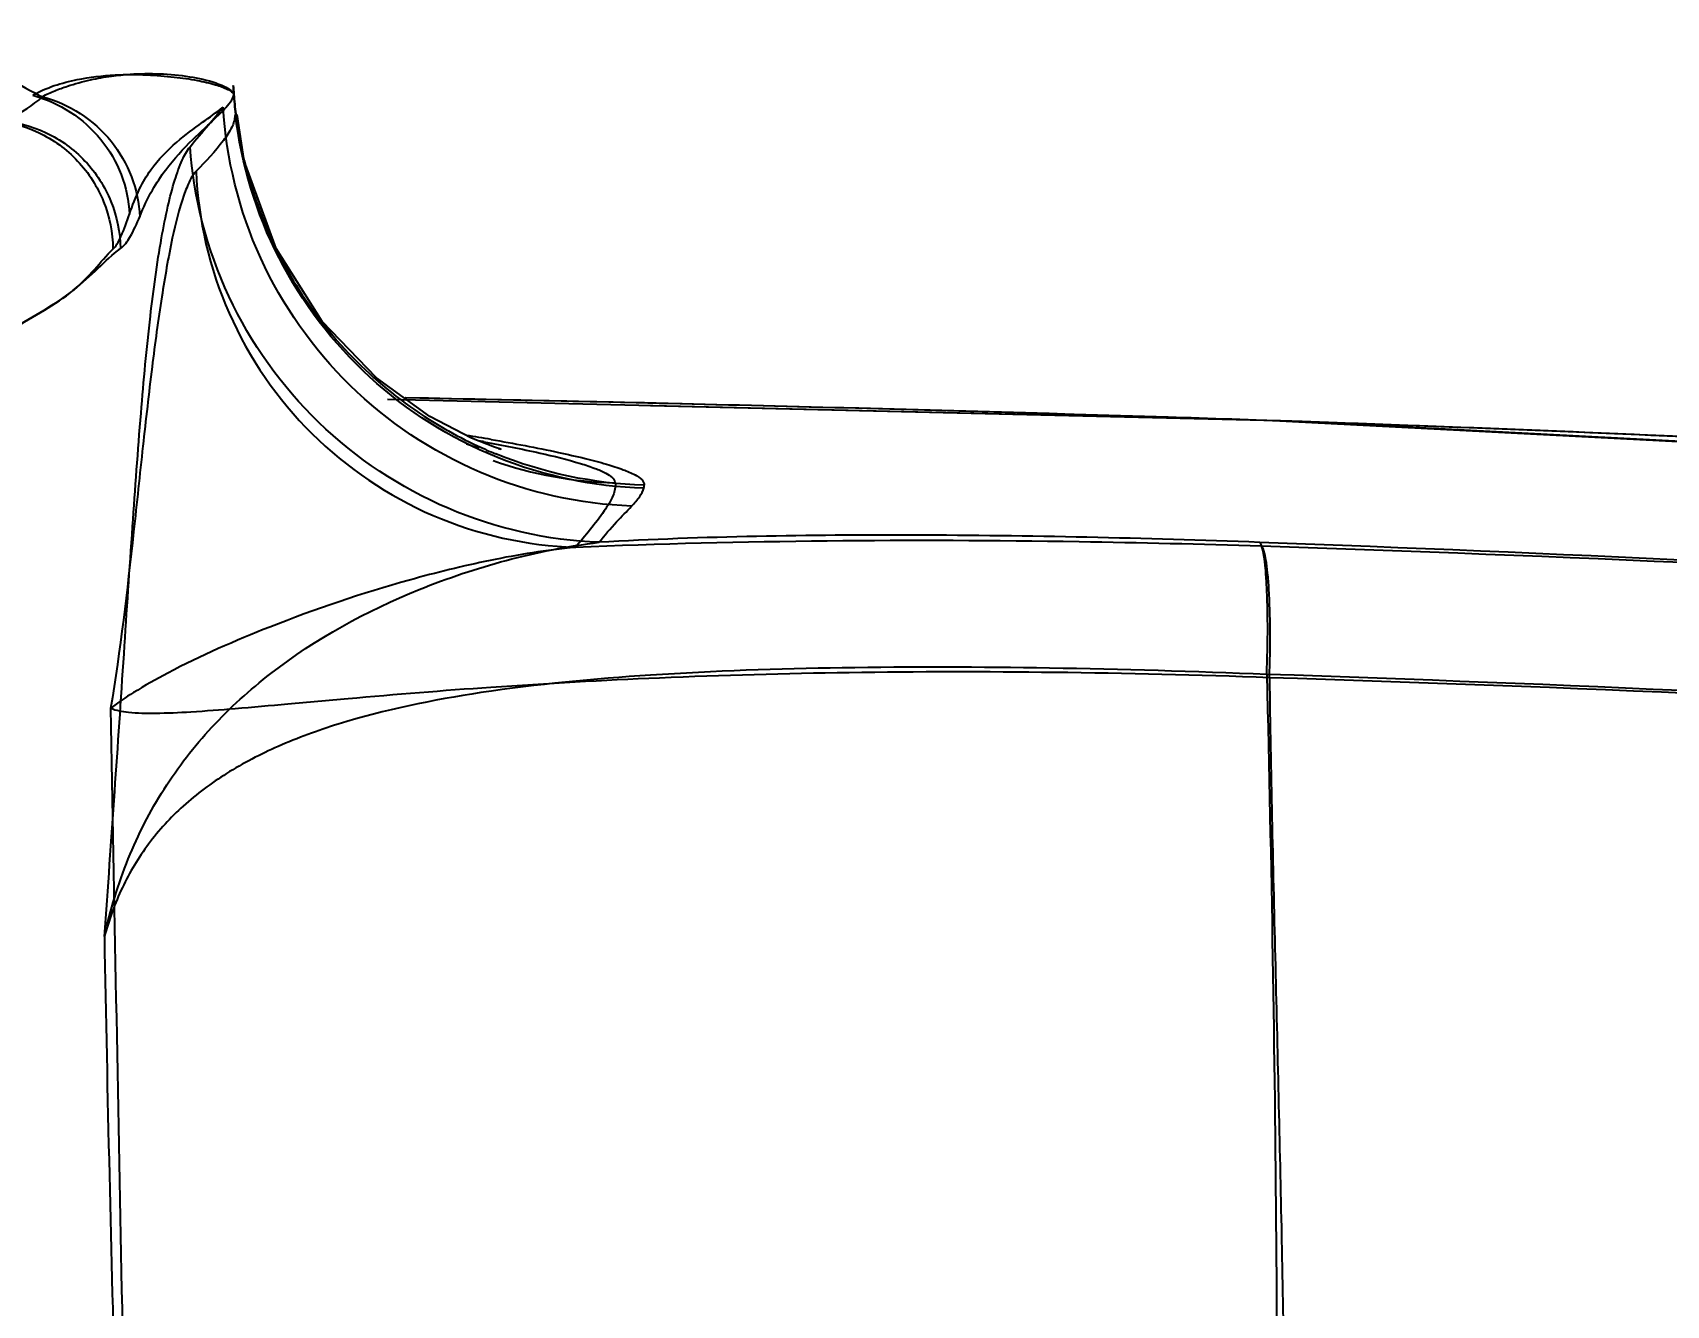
# Model space of a CAD drawing. Header units: millimetres. Extents: x 3553 to 4035, y 25961 to 26175.
# Drawn here: x 3936.48 to 3961.51, y 26062.69 to 26082.19 of the extents above; entities that cross this region are included whole.
import ezdxf

# ---------------------------------------------------------------- set-up
doc = ezdxf.new("R2010")
doc.units = ezdxf.units.MM
doc.styles.get("Standard").update_dxf_attribs({"font": ''})
doc.styles.get('Standard').set_extended_font_data('SimSun')
doc.dimstyles.new('副本 ISO-25-2bei', dxfattribs={"dimscale": 1.7, "dimtxt": 5, "dimasz": 5, "dimexe": 0.5, "dimexo": 0.625, "dimgap": 2, "dimtad": 1, "dimlfac": 0.0393, "dimdsep": 46, "dimtxsty": 'Standard', "dimcen": 2.5, "dimclrd": 1, "dimclre": 1, "dimclrt": 3, "dimadec": 0, "dimazin": 0, "dimtfac": 1, "dimtmove": 0, "dimatfit": 3, "dimfxl": 0, "dimarcsym": 0})

# ---------------------------------------------------------------- blocks, each defined once
blk = doc.blocks.new('*D0')
at = {"color": 1, "lineweight": -2, "transparency": 16777216}
for p, q in [((3837.025, 26072.582), (3837.025, 26160.935)), ((3991.079, 26072.745), (3991.079, 26160.935)), ((3845.525, 26160.085), (3982.579, 26160.085))]:
    blk.add_line(p, q, dxfattribs=at)
at = {"color": 1, "transparency": 16777216}
for points in [[(3845.525, 26161.502), (3845.525, 26158.669), (3837.025, 26160.085)], [(3982.579, 26161.502), (3982.579, 26158.669), (3991.079, 26160.085)]]:
    blk.add_solid(points, dxfattribs=at)
at = {"layer": 'Defpoints', "color": 0, "transparency": 16777216}
for p in [(3991.079, 26160.085), (3991.079, 26071.683), (3837.025, 26071.519)]:
    blk.add_point(p, dxfattribs=at)
at = {"color": 3, "transparency": 16777216, "insert": (3914.052, 26169.435), "char_height": 8.5, "attachment_point": 5}
blk.add_mtext('154.1', dxfattribs=at)
blk = doc.blocks.new('*D2')
at = {"color": 1, "lineweight": -2, "transparency": 16777216}
for p, q in [((3915.103, 26139.855), (4032.404, 26139.855)), ((4031.554, 26131.355), (4031.554, 26051.739)), ((3932.263, 26043.239), (4032.404, 26043.239))]:
    blk.add_line(p, q, dxfattribs=at)
at = {"color": 1, "transparency": 16777216}
for points in [[(4030.138, 26131.355), (4032.971, 26131.355), (4031.554, 26139.855)], [(4030.138, 26051.739), (4032.971, 26051.739), (4031.554, 26043.239)]]:
    blk.add_solid(points, dxfattribs=at)
at = {"layer": 'Defpoints', "color": 0, "transparency": 16777216}
for p in [(3914.04, 26139.855), (3931.201, 26043.239), (4031.554, 26043.239)]:
    blk.add_point(p, dxfattribs=at)
at = {"color": 3, "transparency": 16777216, "insert": (4022.204, 26091.547), "char_height": 8.5, "attachment_point": 5, "rotation": 90}
blk.add_mtext('96.6', dxfattribs=at)

msp = doc.modelspace()

# ---------------------------------------------------------------- linework, layer by layer
for points in [[(3936.134, 26081.489), (3936.292, 26081.383), (3936.457, 26081.287), (3936.627, 26081.202)], [(3939.552, 26081.378), (3939.554, 26081.333), (3939.557, 26081.288), (3939.561, 26081.243)], [(3939.553, 26081.351), (3939.553, 26081.351), (3939.552, 26081.378), (3939.552, 26081.378)], [(3939.556, 26081.251), (3939.555, 26081.285), (3939.554, 26081.318), (3939.553, 26081.351)], [(3939.556, 26081.251), (3939.563, 26081.145), (3939.573, 26081.039), (3939.585, 26080.933)], [(3939.561, 26081.243), (3939.568, 26081.142), (3939.578, 26081.042), (3939.591, 26080.942)], [(3939.591, 26080.942), (3939.63, 26080.622), (3939.694, 26080.305), (3939.78, 26079.995)], [(3939.78, 26079.995), (3939.833, 26079.803), (3939.896, 26079.612), (3939.968, 26079.426)], [(3939.968, 26079.426), (3940.076, 26079.14), (3940.205, 26078.863), (3940.353, 26078.596)], [(3940.353, 26078.596), (3940.46, 26078.403), (3940.574, 26078.216), (3940.7, 26078.036)], [(3940.7, 26078.036), (3941.246, 26077.252), (3941.958, 26076.598), (3942.785, 26076.121)], [(3955.39, 26076.247), (3955.39, 26076.247), (3941.913, 26076.565), (3941.913, 26076.565)], [(3943.298, 26076.569), (3943.298, 26076.569), (3942.184, 26076.593), (3942.184, 26076.593)], [(3953.498, 26076.307), (3949.729, 26076.422), (3945.96, 26076.518), (3942.191, 26076.592)], [(3954.97, 26076.26), (3951.08, 26076.386), (3947.189, 26076.49), (3943.298, 26076.569)], [(3955.771, 26076.234), (3955.771, 26076.234), (3945.947, 26076.47), (3945.947, 26076.47)], [(3953.978, 26076.292), (3953.978, 26076.292), (3953.498, 26076.307), (3953.498, 26076.307)], [(3955.972, 26076.225), (3955.307, 26076.249), (3954.643, 26076.271), (3953.978, 26076.292)], [(3955.202, 26076.252), (3955.202, 26076.252), (3954.97, 26076.26), (3954.97, 26076.26)], [(3955.928, 26076.228), (3955.928, 26076.228), (3955.202, 26076.252), (3955.202, 26076.252)], [(3973.516, 26075.308), (3973.516, 26075.308), (3955.39, 26076.247), (3955.39, 26076.247)], [(3956.463, 26076.208), (3956.463, 26076.208), (3955.928, 26076.228), (3955.928, 26076.228)], [(3956.281, 26076.215), (3956.281, 26076.215), (3955.972, 26076.225), (3955.972, 26076.225)], [(3972.484, 26075.381), (3967.09, 26075.765), (3961.686, 26076.025), (3956.281, 26076.215)], [(3972.646, 26075.37), (3967.259, 26075.755), (3961.861, 26076.016), (3956.463, 26076.208)], [(3942.785, 26076.121), (3942.95, 26076.026), (3943.12, 26075.938), (3943.294, 26075.857)], [(3943.504, 26075.955), (3943.378, 26075.976), (3943.252, 26075.998), (3943.125, 26076.018)], [(3943.393, 26075.918), (3943.37, 26075.923), (3943.346, 26075.927), (3943.323, 26075.93)], [(3943.294, 26075.857), (3943.387, 26075.813), (3943.48, 26075.772), (3943.576, 26075.734)], [(3945.847, 26075.255), (3945.074, 26075.277), (3944.292, 26075.441), (3943.576, 26075.734)], [(3943.535, 26075.63), (3944.137, 26075.419), (3944.767, 26075.303), (3945.405, 26075.29)], [(3945.842, 26075.21), (3945.845, 26075.225), (3945.846, 26075.24), (3945.847, 26075.255)]]:
    msp.add_open_spline(points, degree=3)
for points, knots in [([(3936.481, 26081.227), (3936.688, 26081.348), (3936.924, 26081.42), (3937.162, 26081.468), (3937.162, 26081.468), (3937.354, 26081.506), (3937.547, 26081.529), (3937.74, 26081.539), (3937.74, 26081.539), (3937.904, 26081.548), (3938.067, 26081.547), (3938.23, 26081.539), (3938.23, 26081.539), (3938.371, 26081.533), (3938.51, 26081.522), (3938.649, 26081.507), (3938.649, 26081.507), (3938.767, 26081.493), (3938.885, 26081.477), (3939.002, 26081.455), (3939.002, 26081.455), (3939.096, 26081.437), (3939.189, 26081.416), (3939.281, 26081.389), (3939.281, 26081.389), (3939.347, 26081.37), (3939.411, 26081.348), (3939.47, 26081.317), (3939.47, 26081.317), (3939.491, 26081.307), (3939.509, 26081.296), (3939.527, 26081.282), (3939.527, 26081.282), (3939.539, 26081.274), (3939.55, 26081.264), (3939.556, 26081.251)], [0, 0, 0, 0, 0.111111, 0.111111, 0.111111, 0.111111, 0.222222, 0.222222, 0.222222, 0.222222, 0.333333, 0.333333, 0.333333, 0.333333, 0.444444, 0.444444, 0.444444, 0.444444, 0.555556, 0.555556, 0.555556, 0.555556, 0.666667, 0.666667, 0.666667, 0.666667, 0.777778, 0.777778, 0.777778, 0.777778, 0.888889, 0.888889, 0.888889, 0.888889, 1, 1, 1, 1]), ([(3936.63, 26081.205), (3936.688, 26081.244), (3936.751, 26081.272), (3936.817, 26081.297), (3936.817, 26081.297), (3936.88, 26081.322), (3936.945, 26081.346), (3937.01, 26081.367), (3937.01, 26081.367), (3937.127, 26081.405), (3937.245, 26081.437), (3937.366, 26081.464), (3937.366, 26081.464), (3937.471, 26081.488), (3937.577, 26081.506), (3937.684, 26081.521), (3937.684, 26081.521), (3937.779, 26081.534), (3937.875, 26081.543), (3937.97, 26081.55), (3937.97, 26081.55), (3938.274, 26081.571), (3938.581, 26081.559), (3938.882, 26081.512)], [0, 0, 0, 0, 0.166667, 0.166667, 0.166667, 0.166667, 0.333333, 0.333333, 0.333333, 0.333333, 0.5, 0.5, 0.5, 0.5, 0.666667, 0.666667, 0.666667, 0.666667, 0.833333, 0.833333, 0.833333, 0.833333, 1, 1, 1, 1]), ([(3938.882, 26081.512), (3939.018, 26081.491), (3939.154, 26081.461), (3939.287, 26081.416), (3939.287, 26081.416), (3939.37, 26081.388), (3939.45, 26081.354), (3939.517, 26081.3)], [0, 0, 0, 0, 0.5, 0.5, 0.5, 0.5, 1, 1, 1, 1]), ([(3935.972, 26080.842), (3936.026, 26080.853), (3936.081, 26080.869), (3936.133, 26080.889), (3936.133, 26080.889), (3936.315, 26080.959), (3936.479, 26081.075), (3936.627, 26081.202)], [0, 0, 0, 0, 0.5, 0.5, 0.5, 0.5, 1, 1, 1, 1]), ([(3936.481, 26081.227), (3936.683, 26081.172), (3936.878, 26081.085), (3937.055, 26080.97), (3937.055, 26080.97), (3937.231, 26080.855), (3937.389, 26080.713), (3937.521, 26080.551), (3937.521, 26080.551), (3937.653, 26080.389), (3937.76, 26080.206), (3937.835, 26080.012), (3937.835, 26080.012), (3937.909, 26079.819), (3937.953, 26079.612), (3937.963, 26079.406)], [0, 0, 0, 0, 0.25, 0.25, 0.25, 0.25, 0.5, 0.5, 0.5, 0.5, 0.75, 0.75, 0.75, 0.75, 1, 1, 1, 1]), ([(3936.631, 26081.205), (3937.034, 26081.096), (3937.412, 26080.855), (3937.679, 26080.523), (3937.679, 26080.523), (3937.944, 26080.196), (3938.102, 26079.779), (3938.12, 26079.367)], [0, 0, 0, 0, 0.5, 0.5, 0.5, 0.5, 1, 1, 1, 1]), ([(3939.517, 26081.3), (3939.522, 26081.294), (3939.527, 26081.29), (3939.533, 26081.285), (3939.533, 26081.285), (3939.544, 26081.274), (3939.554, 26081.261), (3939.559, 26081.245)], [0, 0, 0, 0, 0.5, 0.5, 0.5, 0.5, 1, 1, 1, 1]), ([(3939.528, 26081.157), (3939.533, 26081.163), (3939.537, 26081.171), (3939.54, 26081.177), (3939.54, 26081.177), (3939.549, 26081.193), (3939.557, 26081.21), (3939.559, 26081.228)], [0, 0, 0, 0, 0.5, 0.5, 0.5, 0.5, 1, 1, 1, 1]), ([(3937.963, 26079.406), (3938.007, 26079.537), (3938.055, 26079.667), (3938.115, 26079.792), (3938.115, 26079.792), (3938.165, 26079.895), (3938.224, 26079.994), (3938.29, 26080.086), (3938.29, 26080.086), (3938.404, 26080.244), (3938.54, 26080.384), (3938.688, 26080.51), (3938.688, 26080.51), (3938.813, 26080.619), (3938.946, 26080.718), (3939.082, 26080.813), (3939.082, 26080.813), (3939.188, 26080.889), (3939.295, 26080.965), (3939.397, 26081.047)], [0, 0, 0, 0, 0.2, 0.2, 0.2, 0.2, 0.4, 0.4, 0.4, 0.4, 0.6, 0.6, 0.6, 0.6, 0.8, 0.8, 0.8, 0.8, 1, 1, 1, 1]), ([(3938.12, 26079.367), (3938.176, 26079.506), (3938.239, 26079.645), (3938.313, 26079.776), (3938.313, 26079.776), (3938.373, 26079.884), (3938.443, 26079.987), (3938.517, 26080.087), (3938.517, 26080.087), (3938.643, 26080.253), (3938.784, 26080.407), (3938.934, 26080.552), (3938.934, 26080.552), (3939.055, 26080.669), (3939.182, 26080.782), (3939.302, 26080.9), (3939.302, 26080.9), (3939.349, 26080.946), (3939.395, 26080.992), (3939.439, 26081.042), (3939.439, 26081.042), (3939.472, 26081.078), (3939.503, 26081.116), (3939.528, 26081.157)], [0, 0, 0, 0, 0.166667, 0.166667, 0.166667, 0.166667, 0.333333, 0.333333, 0.333333, 0.333333, 0.5, 0.5, 0.5, 0.5, 0.666667, 0.666667, 0.666667, 0.666667, 0.833333, 0.833333, 0.833333, 0.833333, 1, 1, 1, 1]), ([(3938.891, 26080.439), (3938.982, 26080.553), (3939.076, 26080.664), (3939.171, 26080.773), (3939.171, 26080.773), (3939.248, 26080.864), (3939.326, 26080.953), (3939.397, 26081.047)], [0, 0, 0, 0, 0.5, 0.5, 0.5, 0.5, 1, 1, 1, 1]), ([(3945.656, 26074.934), (3944.861, 26074.963), (3944.065, 26075.141), (3943.329, 26075.455), (3943.329, 26075.455), (3942.592, 26075.771), (3941.917, 26076.223), (3941.344, 26076.782), (3941.344, 26076.782), (3940.773, 26077.341), (3940.305, 26078.005), (3939.972, 26078.734), (3939.972, 26078.734), (3939.64, 26079.462), (3939.444, 26080.254), (3939.397, 26081.047)], [0, 0, 0, 0, 0.25, 0.25, 0.25, 0.25, 0.5, 0.5, 0.5, 0.5, 0.75, 0.75, 0.75, 0.75, 1, 1, 1, 1]), ([(3945.842, 26075.21), (3945.075, 26075.231), (3944.306, 26075.392), (3943.591, 26075.682), (3943.591, 26075.682), (3942.876, 26075.971), (3942.214, 26076.389), (3941.646, 26076.908), (3941.646, 26076.908), (3941.079, 26077.428), (3940.605, 26078.049), (3940.253, 26078.735), (3940.253, 26078.735), (3939.902, 26079.421), (3939.675, 26080.173), (3939.585, 26080.933)], [0, 0, 0, 0, 0.25, 0.25, 0.25, 0.25, 0.5, 0.5, 0.5, 0.5, 0.75, 0.75, 0.75, 0.75, 1, 1, 1, 1]), ([(3943.203, 26075.976), (3943.203, 26075.976), (3942.563, 26076.309), (3942.563, 26076.309), (3942.563, 26076.309), (3942.563, 26076.309), (3941.747, 26076.899), (3941.747, 26076.899), (3941.747, 26076.899), (3941.747, 26076.899), (3940.915, 26077.764), (3940.915, 26077.764), (3940.915, 26077.764), (3940.915, 26077.764), (3940.207, 26078.88), (3940.207, 26078.88), (3940.207, 26078.88), (3940.207, 26078.88), (3939.717, 26080.222), (3939.717, 26080.222), (3939.717, 26080.222), (3939.717, 26080.222), (3939.613, 26080.934), (3939.613, 26080.934)], [0, 0, 0, 0, 0.166667, 0.166667, 0.166667, 0.166667, 0.333333, 0.333333, 0.333333, 0.333333, 0.5, 0.5, 0.5, 0.5, 0.666667, 0.666667, 0.666667, 0.666667, 0.833333, 0.833333, 0.833333, 0.833333, 1, 1, 1, 1]), ([(3935.855, 26080.845), (3936.101, 26080.828), (3936.345, 26080.764), (3936.569, 26080.657), (3936.569, 26080.657), (3936.793, 26080.55), (3936.997, 26080.402), (3937.167, 26080.22), (3937.167, 26080.22), (3937.337, 26080.04), (3937.473, 26079.827), (3937.565, 26079.597), (3937.565, 26079.597), (3937.658, 26079.367), (3937.707, 26079.119), (3937.709, 26078.872)], [0, 0, 0, 0, 0.25, 0.25, 0.25, 0.25, 0.5, 0.5, 0.5, 0.5, 0.75, 0.75, 0.75, 0.75, 1, 1, 1, 1]), ([(3935.972, 26080.842), (3936.217, 26080.825), (3936.46, 26080.76), (3936.684, 26080.654), (3936.684, 26080.654), (3936.907, 26080.548), (3937.11, 26080.4), (3937.28, 26080.22), (3937.28, 26080.22), (3937.449, 26080.041), (3937.585, 26079.829), (3937.678, 26079.6), (3937.678, 26079.6), (3937.77, 26079.371), (3937.821, 26079.123), (3937.824, 26078.878)], [0, 0, 0, 0, 0.25, 0.25, 0.25, 0.25, 0.5, 0.5, 0.5, 0.5, 0.75, 0.75, 0.75, 0.75, 1, 1, 1, 1]), ([(3939.576, 26080.917), (3939.577, 26080.856), (3939.556, 26080.795), (3939.53, 26080.738), (3939.53, 26080.738), (3939.495, 26080.665), (3939.449, 26080.598), (3939.401, 26080.534), (3939.401, 26080.534), (3939.275, 26080.366), (3939.131, 26080.212), (3938.983, 26080.064)], [0, 0, 0, 0, 0.333333, 0.333333, 0.333333, 0.333333, 0.666667, 0.666667, 0.666667, 0.666667, 1, 1, 1, 1]), ([(3937.577, 26068.338), (3937.632, 26069.079), (3937.685, 26069.82), (3937.736, 26070.561), (3937.736, 26070.561), (3937.784, 26071.265), (3937.832, 26071.968), (3937.878, 26072.672), (3937.878, 26072.672), (3937.921, 26073.322), (3937.964, 26073.971), (3938.009, 26074.62), (3938.009, 26074.62), (3938.049, 26075.2), (3938.091, 26075.78), (3938.139, 26076.359), (3938.139, 26076.359), (3938.18, 26076.855), (3938.225, 26077.35), (3938.282, 26077.844), (3938.282, 26077.844), (3938.328, 26078.245), (3938.382, 26078.646), (3938.453, 26079.044), (3938.453, 26079.044), (3938.482, 26079.207), (3938.515, 26079.368), (3938.551, 26079.529), (3938.551, 26079.529), (3938.582, 26079.663), (3938.617, 26079.797), (3938.658, 26079.928), (3938.658, 26079.928), (3938.69, 26080.032), (3938.726, 26080.135), (3938.771, 26080.235), (3938.771, 26080.235), (3938.804, 26080.307), (3938.841, 26080.378), (3938.891, 26080.439)], [0, 0, 0, 0, 0.1, 0.1, 0.1, 0.1, 0.2, 0.2, 0.2, 0.2, 0.3, 0.3, 0.3, 0.3, 0.4, 0.4, 0.4, 0.4, 0.5, 0.5, 0.5, 0.5, 0.6, 0.6, 0.6, 0.6, 0.7, 0.7, 0.7, 0.7, 0.8, 0.8, 0.8, 0.8, 0.9, 0.9, 0.9, 0.9, 1, 1, 1, 1]), ([(3945.157, 26074.379), (3944.366, 26074.409), (3943.575, 26074.588), (3942.844, 26074.9), (3942.844, 26074.9), (3942.109, 26075.214), (3941.436, 26075.663), (3940.864, 26076.216), (3940.864, 26076.216), (3940.292, 26076.769), (3939.822, 26077.426), (3939.484, 26078.149), (3939.484, 26078.149), (3939.148, 26078.868), (3938.945, 26079.653), (3938.891, 26080.439)], [0, 0, 0, 0, 0.25, 0.25, 0.25, 0.25, 0.5, 0.5, 0.5, 0.5, 0.75, 0.75, 0.75, 0.75, 1, 1, 1, 1]), ([(3938.983, 26080.064), (3938.943, 26080.023), (3938.914, 26079.973), (3938.888, 26079.923), (3938.888, 26079.923), (3938.852, 26079.85), (3938.822, 26079.775), (3938.795, 26079.698), (3938.795, 26079.698), (3938.72, 26079.485), (3938.666, 26079.261), (3938.618, 26079.038), (3938.618, 26079.038), (3938.556, 26078.74), (3938.503, 26078.442), (3938.457, 26078.142), (3938.457, 26078.142), (3938.401, 26077.785), (3938.353, 26077.425), (3938.307, 26077.065), (3938.307, 26077.065), (3938.258, 26076.66), (3938.212, 26076.255), (3938.167, 26075.851), (3938.167, 26075.851), (3938.12, 26075.415), (3938.073, 26074.978), (3938.025, 26074.542), (3938.025, 26074.542), (3937.926, 26073.636), (3937.822, 26072.732), (3937.673, 26071.834)], [0, 0, 0, 0, 0.125, 0.125, 0.125, 0.125, 0.25, 0.25, 0.25, 0.25, 0.375, 0.375, 0.375, 0.375, 0.5, 0.5, 0.5, 0.5, 0.625, 0.625, 0.625, 0.625, 0.75, 0.75, 0.75, 0.75, 0.875, 0.875, 0.875, 0.875, 1, 1, 1, 1]), ([(3938.983, 26080.064), (3939.013, 26079.319), (3939.187, 26078.574), (3939.49, 26077.888), (3939.49, 26077.888), (3939.793, 26077.201), (3940.227, 26076.572), (3940.758, 26076.045), (3940.758, 26076.045), (3941.291, 26075.517), (3941.923, 26075.088), (3942.613, 26074.791), (3942.613, 26074.791), (3943.302, 26074.493), (3944.049, 26074.327), (3944.794, 26074.302)], [0, 0, 0, 0, 0.25, 0.25, 0.25, 0.25, 0.5, 0.5, 0.5, 0.5, 0.75, 0.75, 0.75, 0.75, 1, 1, 1, 1]), ([(3937.709, 26078.872), (3937.733, 26078.894), (3937.752, 26078.921), (3937.769, 26078.949), (3937.769, 26078.949), (3937.793, 26078.986), (3937.812, 26079.026), (3937.831, 26079.066), (3937.831, 26079.066), (3937.882, 26079.176), (3937.924, 26079.291), (3937.963, 26079.406)], [0, 0, 0, 0, 0.333333, 0.333333, 0.333333, 0.333333, 0.666667, 0.666667, 0.666667, 0.666667, 1, 1, 1, 1]), ([(3937.824, 26078.878), (3937.886, 26078.922), (3937.931, 26078.987), (3937.969, 26079.054), (3937.969, 26079.054), (3938.028, 26079.156), (3938.075, 26079.26), (3938.12, 26079.367)], [0, 0, 0, 0, 0.5, 0.5, 0.5, 0.5, 1, 1, 1, 1]), ([(3931.367, 26073.621), (3931.705, 26073.857), (3932.033, 26074.109), (3932.351, 26074.371), (3932.351, 26074.371), (3932.635, 26074.606), (3932.913, 26074.848), (3933.192, 26075.088), (3933.192, 26075.088), (3933.459, 26075.316), (3933.728, 26075.541), (3933.999, 26075.765), (3933.999, 26075.765), (3934.131, 26075.873), (3934.263, 26075.982), (3934.396, 26076.09), (3934.396, 26076.09), (3934.526, 26076.195), (3934.655, 26076.302), (3934.785, 26076.408), (3934.785, 26076.408), (3934.91, 26076.511), (3935.034, 26076.614), (3935.154, 26076.723), (3935.154, 26076.723), (3935.266, 26076.823), (3935.374, 26076.928), (3935.479, 26077.034), (3935.479, 26077.034), (3935.581, 26077.138), (3935.681, 26077.245), (3935.788, 26077.343), (3935.788, 26077.343), (3935.907, 26077.453), (3936.034, 26077.555), (3936.169, 26077.645), (3936.169, 26077.645), (3936.325, 26077.75), (3936.491, 26077.841), (3936.654, 26077.938), (3936.654, 26077.938), (3936.813, 26078.033), (3936.969, 26078.134), (3937.113, 26078.249), (3937.113, 26078.249), (3937.242, 26078.351), (3937.361, 26078.464), (3937.481, 26078.577), (3937.481, 26078.577), (3937.591, 26078.682), (3937.702, 26078.788), (3937.824, 26078.878)], [0, 0, 0, 0, 0.076923, 0.076923, 0.076923, 0.076923, 0.153846, 0.153846, 0.153846, 0.153846, 0.230769, 0.230769, 0.230769, 0.230769, 0.307692, 0.307692, 0.307692, 0.307692, 0.384615, 0.384615, 0.384615, 0.384615, 0.461538, 0.461538, 0.461538, 0.461538, 0.538462, 0.538462, 0.538462, 0.538462, 0.615385, 0.615385, 0.615385, 0.615385, 0.692308, 0.692308, 0.692308, 0.692308, 0.769231, 0.769231, 0.769231, 0.769231, 0.846154, 0.846154, 0.846154, 0.846154, 0.923077, 0.923077, 0.923077, 0.923077, 1, 1, 1, 1]), ([(3931.368, 26073.621), (3931.706, 26073.857), (3932.035, 26074.109), (3932.354, 26074.371), (3932.354, 26074.371), (3932.636, 26074.604), (3932.912, 26074.845), (3933.189, 26075.086), (3933.189, 26075.086), (3933.451, 26075.314), (3933.714, 26075.54), (3933.983, 26075.76), (3933.983, 26075.76), (3934.245, 26075.976), (3934.511, 26076.186), (3934.773, 26076.403), (3934.773, 26076.403), (3934.897, 26076.506), (3935.02, 26076.611), (3935.142, 26076.718), (3935.142, 26076.718), (3935.256, 26076.819), (3935.37, 26076.923), (3935.479, 26077.031), (3935.479, 26077.031), (3935.584, 26077.135), (3935.686, 26077.242), (3935.795, 26077.342), (3935.795, 26077.342), (3935.914, 26077.453), (3936.042, 26077.555), (3936.176, 26077.646), (3936.176, 26077.646), (3936.333, 26077.751), (3936.498, 26077.841), (3936.66, 26077.937), (3936.66, 26077.937), (3936.813, 26078.028), (3936.963, 26078.126), (3937.1, 26078.24), (3937.1, 26078.24), (3937.217, 26078.338), (3937.324, 26078.447), (3937.426, 26078.561), (3937.426, 26078.561), (3937.519, 26078.666), (3937.609, 26078.774), (3937.709, 26078.872)], [0, 0, 0, 0, 0.083333, 0.083333, 0.083333, 0.083333, 0.166667, 0.166667, 0.166667, 0.166667, 0.25, 0.25, 0.25, 0.25, 0.333333, 0.333333, 0.333333, 0.333333, 0.416667, 0.416667, 0.416667, 0.416667, 0.5, 0.5, 0.5, 0.5, 0.583333, 0.583333, 0.583333, 0.583333, 0.666667, 0.666667, 0.666667, 0.666667, 0.75, 0.75, 0.75, 0.75, 0.833333, 0.833333, 0.833333, 0.833333, 0.916667, 0.916667, 0.916667, 0.916667, 1, 1, 1, 1]), ([(3977.516, 26074.908), (3977.516, 26074.908), (3973.476, 26075.312), (3973.476, 26075.312), (3973.476, 26075.312), (3973.476, 26075.312), (3955.771, 26076.234), (3955.771, 26076.234)], [0, 0, 0, 0, 0.5, 0.5, 0.5, 0.5, 1, 1, 1, 1]), ([(3943.611, 26075.818), (3943.611, 26075.818), (3943.653, 26075.808), (3943.653, 26075.808), (3943.653, 26075.808), (3943.653, 26075.808), (3943.557, 26075.838), (3943.557, 26075.838), (3943.557, 26075.838), (3943.557, 26075.838), (3943.203, 26075.976), (3943.203, 26075.976)], [0, 0, 0, 0, 0.333333, 0.333333, 0.333333, 0.333333, 0.666667, 0.666667, 0.666667, 0.666667, 1, 1, 1, 1]), ([(3943.504, 26075.955), (3943.85, 26075.895), (3944.195, 26075.83), (3944.537, 26075.756), (3944.537, 26075.756), (3944.672, 26075.727), (3944.808, 26075.697), (3944.942, 26075.664), (3944.942, 26075.664), (3945.053, 26075.637), (3945.162, 26075.608), (3945.272, 26075.576), (3945.272, 26075.576), (3945.358, 26075.551), (3945.444, 26075.524), (3945.527, 26075.492), (3945.527, 26075.492), (3945.59, 26075.469), (3945.651, 26075.444), (3945.709, 26075.412), (3945.709, 26075.412), (3945.747, 26075.392), (3945.785, 26075.37), (3945.815, 26075.334), (3945.815, 26075.334), (3945.834, 26075.312), (3945.851, 26075.284), (3945.847, 26075.255)], [0, 0, 0, 0, 0.142857, 0.142857, 0.142857, 0.142857, 0.285714, 0.285714, 0.285714, 0.285714, 0.428571, 0.428571, 0.428571, 0.428571, 0.571429, 0.571429, 0.571429, 0.571429, 0.714286, 0.714286, 0.714286, 0.714286, 0.857143, 0.857143, 0.857143, 0.857143, 1, 1, 1, 1]), ([(3943.284, 26075.829), (3943.284, 26075.829), (3943.306, 26075.823), (3943.306, 26075.823), (3943.306, 26075.823), (3943.306, 26075.823), (3943.127, 26075.885), (3943.127, 26075.885)], [0, 0, 0, 0, 0.5, 0.5, 0.5, 0.5, 1, 1, 1, 1]), ([(3943.393, 26075.918), (3943.681, 26075.867), (3943.968, 26075.811), (3944.253, 26075.746), (3944.253, 26075.746), (3944.462, 26075.699), (3944.669, 26075.649), (3944.873, 26075.586), (3944.873, 26075.586), (3944.948, 26075.564), (3945.023, 26075.54), (3945.096, 26075.512), (3945.096, 26075.512), (3945.151, 26075.491), (3945.206, 26075.468), (3945.259, 26075.44), (3945.259, 26075.44), (3945.295, 26075.42), (3945.332, 26075.397), (3945.362, 26075.366), (3945.362, 26075.366), (3945.382, 26075.345), (3945.401, 26075.319), (3945.405, 26075.29)], [0, 0, 0, 0, 0.166667, 0.166667, 0.166667, 0.166667, 0.333333, 0.333333, 0.333333, 0.333333, 0.5, 0.5, 0.5, 0.5, 0.666667, 0.666667, 0.666667, 0.666667, 0.833333, 0.833333, 0.833333, 0.833333, 1, 1, 1, 1]), ([(3945.405, 26075.29), (3945.413, 26075.226), (3945.396, 26075.16), (3945.372, 26075.099), (3945.372, 26075.099), (3945.336, 26075.012), (3945.287, 26074.935), (3945.234, 26074.859), (3945.234, 26074.859), (3945.1, 26074.665), (3944.948, 26074.48), (3944.794, 26074.302)], [0, 0, 0, 0, 0.333333, 0.333333, 0.333333, 0.333333, 0.666667, 0.666667, 0.666667, 0.666667, 1, 1, 1, 1]), ([(3945.656, 26074.934), (3945.699, 26074.981), (3945.742, 26075.028), (3945.779, 26075.082), (3945.779, 26075.082), (3945.806, 26075.12), (3945.831, 26075.163), (3945.842, 26075.21)], [0, 0, 0, 0, 0.5, 0.5, 0.5, 0.5, 1, 1, 1, 1]), ([(3945.157, 26074.379), (3945.242, 26074.488), (3945.332, 26074.592), (3945.426, 26074.693), (3945.426, 26074.693), (3945.503, 26074.774), (3945.581, 26074.852), (3945.656, 26074.934)], [0, 0, 0, 0, 0.5, 0.5, 0.5, 0.5, 1, 1, 1, 1]), ([(3955.307, 26074.318), (3954.375, 26074.348), (3953.443, 26074.372), (3952.51, 26074.386), (3952.51, 26074.386), (3949.938, 26074.427), (3947.364, 26074.406), (3944.794, 26074.302)], [0, 0, 0, 0, 0.5, 0.5, 0.5, 0.5, 1, 1, 1, 1]), ([(3955.278, 26074.378), (3953.515, 26074.443), (3951.749, 26074.484), (3949.984, 26074.489), (3949.984, 26074.489), (3948.374, 26074.493), (3946.763, 26074.47), (3945.157, 26074.379)], [0, 0, 0, 0, 0.5, 0.5, 0.5, 0.5, 1, 1, 1, 1]), ([(3937.577, 26068.338), (3937.666, 26068.744), (3937.788, 26069.144), (3937.943, 26069.53), (3937.943, 26069.53), (3938.094, 26069.902), (3938.277, 26070.261), (3938.493, 26070.6), (3938.493, 26070.6), (3938.707, 26070.936), (3938.953, 26071.253), (3939.223, 26071.545), (3939.223, 26071.545), (3939.502, 26071.845), (3939.806, 26072.12), (3940.129, 26072.37), (3940.129, 26072.37), (3940.818, 26072.904), (3941.593, 26073.328), (3942.401, 26073.656), (3942.401, 26073.656), (3942.836, 26073.832), (3943.28, 26073.98), (3943.732, 26074.101), (3943.732, 26074.101), (3944.2, 26074.226), (3944.677, 26074.322), (3945.157, 26074.379)], [0, 0, 0, 0, 0.142857, 0.142857, 0.142857, 0.142857, 0.285714, 0.285714, 0.285714, 0.285714, 0.428571, 0.428571, 0.428571, 0.428571, 0.571429, 0.571429, 0.571429, 0.571429, 0.714286, 0.714286, 0.714286, 0.714286, 0.857143, 0.857143, 0.857143, 0.857143, 1, 1, 1, 1]), ([(3944.794, 26074.302), (3944.355, 26074.261), (3943.917, 26074.19), (3943.486, 26074.101), (3943.486, 26074.101), (3943.07, 26074.016), (3942.659, 26073.914), (3942.251, 26073.801), (3942.251, 26073.801), (3941.526, 26073.599), (3940.813, 26073.357), (3940.112, 26073.081), (3940.112, 26073.081), (3939.58, 26072.872), (3939.056, 26072.643), (3938.55, 26072.377), (3938.55, 26072.377), (3938.372, 26072.282), (3938.195, 26072.183), (3938.023, 26072.077), (3938.023, 26072.077), (3937.903, 26072.002), (3937.783, 26071.922), (3937.673, 26071.834)], [0, 0, 0, 0, 0.166667, 0.166667, 0.166667, 0.166667, 0.333333, 0.333333, 0.333333, 0.333333, 0.5, 0.5, 0.5, 0.5, 0.666667, 0.666667, 0.666667, 0.666667, 0.833333, 0.833333, 0.833333, 0.833333, 1, 1, 1, 1]), ([(3955.386, 26072.356), (3955.395, 26072.6), (3955.401, 26072.845), (3955.401, 26073.09), (3955.401, 26073.09), (3955.4, 26073.201), (3955.399, 26073.314), (3955.396, 26073.426), (3955.396, 26073.426), (3955.394, 26073.527), (3955.39, 26073.627), (3955.385, 26073.726), (3955.385, 26073.726), (3955.38, 26073.81), (3955.375, 26073.895), (3955.367, 26073.979), (3955.367, 26073.979), (3955.361, 26074.045), (3955.353, 26074.112), (3955.343, 26074.176), (3955.343, 26074.176), (3955.335, 26074.222), (3955.326, 26074.266), (3955.313, 26074.311), (3955.313, 26074.311), (3955.305, 26074.336), (3955.298, 26074.361), (3955.278, 26074.378)], [0, 0, 0, 0, 0.142857, 0.142857, 0.142857, 0.142857, 0.285714, 0.285714, 0.285714, 0.285714, 0.428571, 0.428571, 0.428571, 0.428571, 0.571429, 0.571429, 0.571429, 0.571429, 0.714286, 0.714286, 0.714286, 0.714286, 0.857143, 0.857143, 0.857143, 0.857143, 1, 1, 1, 1]), ([(3973.309, 26073.414), (3971.81, 26073.522), (3970.311, 26073.623), (3968.812, 26073.717), (3968.812, 26073.717), (3964.303, 26073.998), (3959.792, 26074.212), (3955.278, 26074.378)], [0, 0, 0, 0, 0.5, 0.5, 0.5, 0.5, 1, 1, 1, 1]), ([(3955.428, 26072.305), (3955.436, 26072.547), (3955.439, 26072.789), (3955.438, 26073.032), (3955.438, 26073.032), (3955.437, 26073.242), (3955.432, 26073.453), (3955.42, 26073.662), (3955.42, 26073.662), (3955.415, 26073.747), (3955.408, 26073.831), (3955.4, 26073.914), (3955.4, 26073.914), (3955.393, 26073.981), (3955.385, 26074.046), (3955.374, 26074.112), (3955.374, 26074.112), (3955.365, 26074.157), (3955.356, 26074.202), (3955.343, 26074.247), (3955.343, 26074.247), (3955.335, 26074.273), (3955.326, 26074.3), (3955.307, 26074.318)], [0, 0, 0, 0, 0.166667, 0.166667, 0.166667, 0.166667, 0.333333, 0.333333, 0.333333, 0.333333, 0.5, 0.5, 0.5, 0.5, 0.666667, 0.666667, 0.666667, 0.666667, 0.833333, 0.833333, 0.833333, 0.833333, 1, 1, 1, 1]), ([(3973.614, 26073.366), (3972.093, 26073.481), (3970.571, 26073.585), (3969.048, 26073.679), (3969.048, 26073.679), (3964.472, 26073.965), (3959.89, 26074.167), (3955.307, 26074.318)], [0, 0, 0, 0, 0.5, 0.5, 0.5, 0.5, 1, 1, 1, 1]), ([(3955.386, 26072.356), (3954.276, 26072.4), (3953.167, 26072.433), (3952.057, 26072.451), (3952.057, 26072.451), (3950.998, 26072.468), (3949.938, 26072.472), (3948.879, 26072.456), (3948.879, 26072.456), (3947.901, 26072.441), (3946.922, 26072.408), (3945.946, 26072.344), (3945.946, 26072.344), (3945.077, 26072.287), (3944.209, 26072.206), (3943.346, 26072.076), (3943.346, 26072.076), (3942.607, 26071.964), (3941.873, 26071.816), (3941.16, 26071.594), (3941.16, 26071.594), (3940.847, 26071.496), (3940.54, 26071.384), (3940.242, 26071.253), (3940.242, 26071.253), (3939.969, 26071.133), (3939.702, 26070.996), (3939.449, 26070.837), (3939.449, 26070.837), (3939.215, 26070.691), (3938.992, 26070.525), (3938.786, 26070.339), (3938.786, 26070.339), (3938.591, 26070.163), (3938.412, 26069.969), (3938.255, 26069.757), (3938.255, 26069.757), (3938.099, 26069.549), (3937.965, 26069.325), (3937.853, 26069.089), (3937.853, 26069.089), (3937.738, 26068.848), (3937.647, 26068.595), (3937.577, 26068.338)], [0, 0, 0, 0, 0.090909, 0.090909, 0.090909, 0.090909, 0.181818, 0.181818, 0.181818, 0.181818, 0.272727, 0.272727, 0.272727, 0.272727, 0.363636, 0.363636, 0.363636, 0.363636, 0.454545, 0.454545, 0.454545, 0.454545, 0.545455, 0.545455, 0.545455, 0.545455, 0.636364, 0.636364, 0.636364, 0.636364, 0.727273, 0.727273, 0.727273, 0.727273, 0.818182, 0.818182, 0.818182, 0.818182, 0.909091, 0.909091, 0.909091, 0.909091, 1, 1, 1, 1]), ([(3955.428, 26072.305), (3954.33, 26072.345), (3953.231, 26072.372), (3952.132, 26072.385), (3952.132, 26072.385), (3951.084, 26072.398), (3950.036, 26072.397), (3948.986, 26072.382), (3948.986, 26072.382), (3948.018, 26072.368), (3947.049, 26072.341), (3946.081, 26072.3), (3946.081, 26072.3), (3945.219, 26072.264), (3944.359, 26072.215), (3943.499, 26072.156), (3943.499, 26072.156), (3942.77, 26072.106), (3942.04, 26072.047), (3941.311, 26071.982), (3941.311, 26071.982), (3941.003, 26071.956), (3940.695, 26071.928), (3940.387, 26071.9), (3940.387, 26071.9), (3940.118, 26071.875), (3939.85, 26071.851), (3939.581, 26071.829), (3939.581, 26071.829), (3939.356, 26071.811), (3939.13, 26071.792), (3938.903, 26071.778), (3938.903, 26071.778), (3938.721, 26071.768), (3938.538, 26071.758), (3938.357, 26071.757), (3938.357, 26071.757), (3938.219, 26071.756), (3938.083, 26071.758), (3937.946, 26071.772), (3937.946, 26071.772), (3937.852, 26071.782), (3937.759, 26071.797), (3937.673, 26071.834)], [0, 0, 0, 0, 0.090909, 0.090909, 0.090909, 0.090909, 0.181818, 0.181818, 0.181818, 0.181818, 0.272727, 0.272727, 0.272727, 0.272727, 0.363636, 0.363636, 0.363636, 0.363636, 0.454545, 0.454545, 0.454545, 0.454545, 0.545455, 0.545455, 0.545455, 0.545455, 0.636364, 0.636364, 0.636364, 0.636364, 0.727273, 0.727273, 0.727273, 0.727273, 0.818182, 0.818182, 0.818182, 0.818182, 0.909091, 0.909091, 0.909091, 0.909091, 1, 1, 1, 1]), ([(3955.386, 26072.356), (3955.458, 26069.465), (3955.507, 26066.574), (3955.53, 26063.682), (3955.53, 26063.682), (3955.552, 26060.793), (3955.549, 26057.905), (3955.568, 26055.016)], [0, 0, 0, 0, 0.5, 0.5, 0.5, 0.5, 1, 1, 1, 1]), ([(3973.41, 26071.436), (3971.912, 26071.542), (3970.414, 26071.641), (3968.915, 26071.731), (3968.915, 26071.731), (3964.409, 26072.003), (3959.897, 26072.204), (3955.386, 26072.356)], [0, 0, 0, 0, 0.5, 0.5, 0.5, 0.5, 1, 1, 1, 1]), ([(3973.711, 26071.372), (3972.192, 26071.485), (3970.672, 26071.588), (3969.151, 26071.682), (3969.151, 26071.682), (3964.58, 26071.962), (3960.005, 26072.16), (3955.428, 26072.305)], [0, 0, 0, 0, 0.5, 0.5, 0.5, 0.5, 1, 1, 1, 1]), ([(3955.428, 26072.305), (3955.447, 26070.878), (3955.48, 26069.452), (3955.515, 26068.027), (3955.515, 26068.027), (3955.549, 26066.601), (3955.584, 26065.176), (3955.613, 26063.751), (3955.613, 26063.751), (3955.672, 26060.901), (3955.71, 26058.052), (3955.734, 26055.202)], [0, 0, 0, 0, 0.333333, 0.333333, 0.333333, 0.333333, 0.666667, 0.666667, 0.666667, 0.666667, 1, 1, 1, 1]), ([(3937.673, 26071.834), (3937.721, 26068.864), (3937.787, 26065.893), (3937.842, 26062.923), (3937.842, 26062.923), (3937.898, 26059.942), (3937.946, 26056.961), (3937.992, 26053.98)], [0, 0, 0, 0, 0.5, 0.5, 0.5, 0.5, 1, 1, 1, 1]), ([(3937.577, 26068.338), (3937.621, 26065.906), (3937.68, 26063.476), (3937.747, 26061.046), (3937.747, 26061.046), (3937.813, 26058.609), (3937.885, 26056.172), (3937.966, 26053.736)], [0, 0, 0, 0, 0.5, 0.5, 0.5, 0.5, 1, 1, 1, 1])]:
    msp.add_open_spline(points, degree=3, knots=knots)

# ---------------------------------------------------------------- dimensions: what is measured, and where the dimension line sits
dim = msp.add_linear_dim(base=(3991.079, 26160.085), p1=(3837.025, 26071.519), p2=(3991.079, 26071.683), dimstyle='副本 ISO-25-2bei', override={"dimgap": 3, "dimdec": 1, "dimlfac": 1})
dim.commit()
dim.dimension.update_dxf_attribs({"geometry": '*D0', "text_midpoint": (3914.052, 26169.435)})
dim = msp.add_linear_dim(base=(4031.554, 26043.239), p1=(3914.04, 26139.855), p2=(3931.201, 26043.239), angle=90, dimstyle='副本 ISO-25-2bei', override={"dimgap": 3, "dimdec": 1, "dimlfac": 1})
dim.commit()
dim.dimension.update_dxf_attribs({"geometry": '*D2', "text_midpoint": (4022.204, 26091.547)})

doc.saveas('drawing.dxf')
